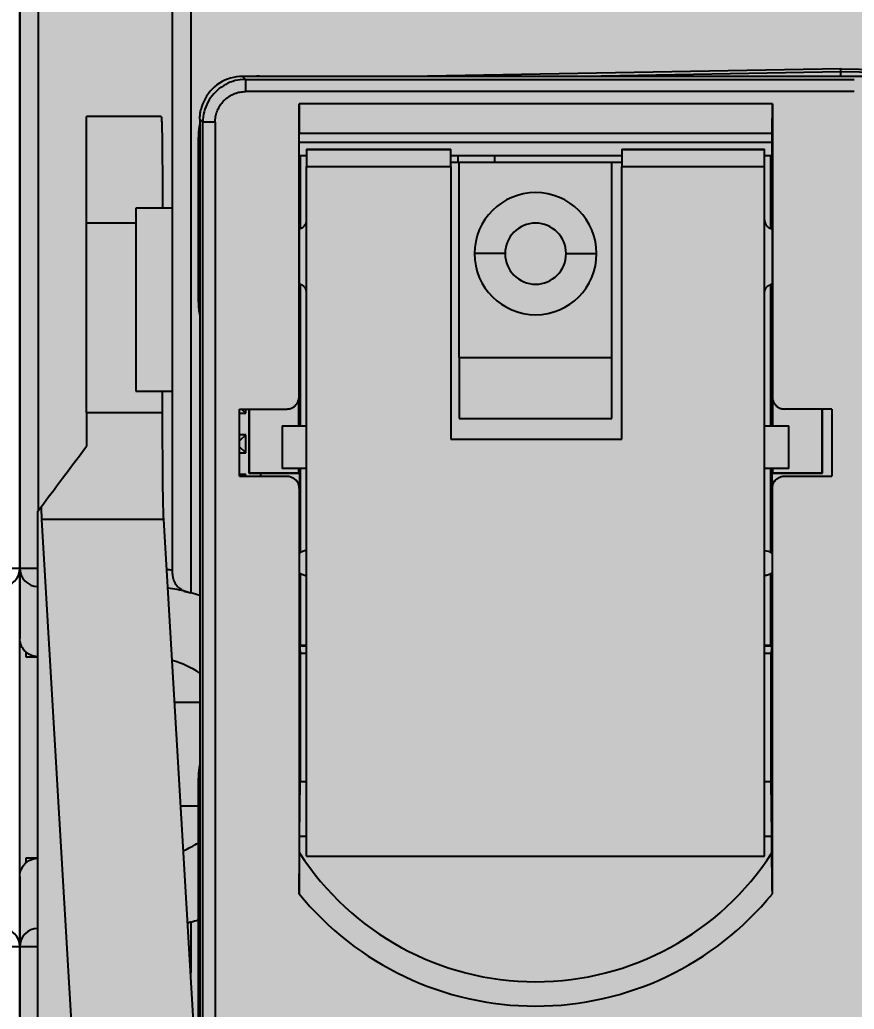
# Model space of a CAD drawing. Extents: x -20 to 1437, y -5898 to 436.
# Drawn here: x 941.94 to 955.61, y 73.53 to 89.74 of the extents above; entities that cross this region are included whole.
import ezdxf

# ---------------------------------------------------------------- set-up
doc = ezdxf.new("R2010")
doc.units = 0
doc.layers.add('MAIN-1', color=7, linetype='Continuous')
doc.layers.add('SYMS', color=7, linetype='Continuous')
doc.dimstyles.new('ISO-25', dxfattribs={"dimtxt": 2.5, "dimasz": 2.5, "dimexe": 1.25, "dimexo": 0.625, "dimtad": 1, "dimtxsty": 'Standard', "dimcen": 2.5, "dimadec": 0, "dimazin": 0, "dimtfac": 1, "dimtmove": 0, "dimatfit": 3, "dimfxl": 1, "dimarcsym": 0})

# ---------------------------------------------------------------- blocks, each defined once
blk = doc.blocks.new('*D43')
at = {"layer": 'Defpoints', "color": 0, "transparency": 16777216}
for p in [(1014.705, 432.767), (752.055, 274.435), (1014.705, -31.651)]:
    blk.add_point(p, dxfattribs=at)
at = {"layer": 'SYMS', "color": 0, "lineweight": -2, "transparency": 16777216}
for p, q in [((752.055, 275.06), (752.055, 434.017)), ((1014.705, -31.026), (1014.705, 434.017)), ((754.555, 432.767), (1012.205, 432.767))]:
    blk.add_line(p, q, dxfattribs=at)
at = {"layer": 'SYMS', "color": 0, "transparency": 16777216}
for points in [[(754.555, 433.183), (754.555, 432.35), (752.055, 432.767)], [(1012.205, 433.183), (1012.205, 432.35), (1014.705, 432.767)]]:
    blk.add_solid(points, dxfattribs=at)
at = {"layer": 'SYMS', "color": 0, "transparency": 16777216, "insert": (883.38, 434.85), "char_height": 2.5, "attachment_point": 5}
blk.add_mtext('262,65', dxfattribs=at)

msp = doc.modelspace()

# ---------------------------------------------------------------- hatches: boundary and pattern name
at = {"layer": 'SYMS', "true_color": 0x636466}
h = msp.add_hatch(color=251, dxfattribs=at)
h.dxf.hatch_style = 1
h.paths.add_polyline_path([(941.944, 38.159), (968.844, 38.159), (968.844, 117.159), (941.944, 117.159)])

# ---------------------------------------------------------------- linework, layer by layer
at = {"layer": 'MAIN-1'}
for p, q in [((941.944, 96.059), (941.944, 80.759)), ((941.944, 80.759), (941.944, 96.059)), ((942.244, 95.759), (942.244, 81.7)), ((944.444, 80.667), (944.444, 95.759)), ((944.744, 95.759), (944.744, 80.357)), ((955.394, 88.94), (948.318, 88.817)), ((955.394, 88.89), (951.165, 88.817)), ((955.394, 88.94), (955.393, 88.94)), ((955.393, 88.94), (955.394, 88.94)), ((955.394, 88.94), (955.394, 88.94)), ((955.394, 88.94), (955.394, 88.94)), ((955.394, 88.94), (955.395, 88.94)), ((955.395, 88.94), (955.394, 88.94)), ((955.394, 88.94), (955.394, 88.94)), ((955.394, 88.94), (955.394, 88.94)), ((955.394, 88.94), (955.394, 88.94)), ((955.394, 88.94), (955.394, 88.94)), ((955.394, 88.94), (955.394, 88.94)), ((955.394, 88.94), (955.394, 88.94)), ((955.394, 88.94), (962.469, 88.817)), ((955.394, 88.938), (955.394, 88.939)), ((955.394, 88.939), (955.394, 88.939)), ((955.394, 88.939), (955.394, 88.939)), ((955.394, 88.937), (955.394, 88.938)), ((955.394, 88.936), (955.394, 88.937)), ((955.394, 88.935), (955.394, 88.936)), ((955.394, 88.933), (955.394, 88.935)), ((955.394, 88.931), (955.394, 88.933)), ((955.394, 88.928), (955.394, 88.931)), ((955.394, 88.926), (955.394, 88.928)), ((955.394, 88.923), (955.394, 88.926)), ((955.394, 88.92), (955.394, 88.923)), ((955.394, 88.916), (955.394, 88.92)), ((955.394, 88.912), (955.394, 88.916)), ((955.394, 88.908), (955.394, 88.912)), ((955.394, 88.904), (955.394, 88.908)), ((955.394, 88.9), (955.394, 88.904)), ((955.394, 88.895), (955.394, 88.9)), ((955.394, 88.89), (955.394, 88.895)), ((955.394, 88.816), (955.394, 88.89)), ((959.622, 88.817), (955.394, 88.89)), ((945.173, 88.677), (945.134, 88.646)), ((945.214, 88.706), (945.173, 88.677)), ((945.257, 88.731), (945.214, 88.706)), ((945.302, 88.754), (945.257, 88.731)), ((945.316, 88.685), (945.28, 88.664)), ((945.348, 88.773), (945.302, 88.754)), ((945.353, 88.704), (945.316, 88.685)), ((945.396, 88.789), (945.348, 88.773)), ((945.392, 88.72), (945.353, 88.704)), ((945.431, 88.735), (945.392, 88.72)), ((945.444, 88.801), (945.396, 88.789)), ((945.472, 88.747), (945.431, 88.735)), ((945.493, 88.81), (945.444, 88.801)), ((945.513, 88.756), (945.472, 88.747)), ((945.543, 88.815), (945.493, 88.81)), ((945.556, 88.763), (945.513, 88.756)), ((945.594, 88.817), (945.543, 88.815)), ((945.599, 88.767), (945.556, 88.763)), ((945.642, 88.768), (945.594, 88.817)), ((955.394, 88.816), (945.594, 88.817)), ((945.642, 88.768), (945.599, 88.767)), ((945.642, 88.768), (955.611, 88.768)), ((945.642, 88.768), (945.642, 88.568)), ((945.869, 88.819), (948.439, 88.819)), ((965.194, 88.817), (955.394, 88.816)), ((945.033, 88.536), (945.004, 88.494)), ((945.064, 88.575), (945.033, 88.536)), ((945.098, 88.611), (945.064, 88.575)), ((945.121, 88.531), (945.094, 88.499)), ((945.134, 88.646), (945.098, 88.611)), ((945.15, 88.561), (945.121, 88.531)), ((945.18, 88.59), (945.15, 88.561)), ((945.212, 88.616), (945.18, 88.59)), ((945.245, 88.641), (945.212, 88.616)), ((945.28, 88.664), (945.245, 88.641)), ((945.387, 88.498), (945.406, 88.509)), ((945.406, 88.509), (945.427, 88.519)), ((945.427, 88.519), (945.447, 88.528)), ((945.447, 88.528), (945.468, 88.537)), ((945.468, 88.537), (945.489, 88.544)), ((945.489, 88.544), (945.51, 88.551)), ((945.51, 88.551), (945.532, 88.556)), ((945.532, 88.556), (945.553, 88.56)), ((945.553, 88.56), (945.575, 88.564)), ((945.575, 88.564), (945.597, 88.566)), ((945.597, 88.566), (945.62, 88.568)), ((945.62, 88.568), (945.642, 88.568)), ((955.611, 88.568), (945.642, 88.568)), ((944.938, 88.362), (944.922, 88.314)), ((944.956, 88.407), (944.938, 88.362)), ((944.979, 88.452), (944.956, 88.407)), ((945.004, 88.494), (944.979, 88.452)), ((945.007, 88.358), (944.99, 88.319)), ((945.026, 88.395), (945.007, 88.358)), ((945.047, 88.431), (945.026, 88.395)), ((945.069, 88.466), (945.047, 88.431)), ((945.094, 88.499), (945.069, 88.466)), ((945.225, 88.343), (945.238, 88.362)), ((945.238, 88.362), (945.251, 88.38)), ((945.251, 88.38), (945.266, 88.397)), ((945.266, 88.397), (945.281, 88.414)), ((945.281, 88.414), (945.297, 88.43)), ((945.297, 88.43), (945.314, 88.445)), ((945.314, 88.445), (945.331, 88.459)), ((945.331, 88.459), (945.349, 88.473)), ((945.349, 88.473), (945.367, 88.486)), ((945.367, 88.486), (945.387, 88.498)), ((946.517, 83.571), (946.517, 88.367)), ((954.27, 88.367), (946.517, 88.367)), ((946.517, 88.367), (946.522, 87.895)), ((954.265, 87.895), (954.27, 88.367)), ((954.27, 88.367), (954.27, 83.571)), ((944.896, 88.177), (944.898, 88.195)), ((944.898, 88.195), (944.9, 88.213)), ((944.9, 88.213), (944.903, 88.231)), ((944.903, 88.231), (944.906, 88.248)), ((944.906, 88.248), (944.91, 88.265)), ((944.922, 88.314), (944.91, 88.265)), ((944.955, 88.197), (944.948, 88.155)), ((944.964, 88.239), (944.955, 88.197)), ((944.976, 88.28), (944.964, 88.239)), ((944.99, 88.319), (944.976, 88.28)), ((945.155, 88.179), (945.16, 88.2)), ((945.16, 88.2), (945.167, 88.222)), ((945.167, 88.222), (945.174, 88.243)), ((945.174, 88.243), (945.182, 88.264)), ((945.182, 88.264), (945.192, 88.284)), ((945.192, 88.284), (945.202, 88.304)), ((945.202, 88.304), (945.213, 88.324)), ((945.213, 88.324), (945.225, 88.343)), ((944.261, 88.161), (943.039, 88.161)), ((943.039, 86.411), (943.039, 88.161)), ((944.261, 88.161), (944.262, 88.16)), ((944.262, 88.16), (944.262, 88.156)), ((944.262, 88.156), (944.263, 88.151)), ((944.263, 88.151), (944.264, 88.143)), ((944.264, 88.143), (944.265, 88.132)), ((944.265, 88.132), (944.265, 88.12)), ((944.265, 88.12), (944.266, 88.104)), ((944.266, 88.104), (944.267, 88.086)), ((944.267, 88.086), (944.268, 88.066)), ((944.268, 88.066), (944.269, 88.042)), ((944.269, 88.042), (944.269, 88.016)), ((944.894, 88.141), (944.895, 88.159)), ((944.894, 88.137), (944.894, 88.141)), ((944.894, 88.134), (944.894, 88.137)), ((944.894, 88.131), (944.894, 88.134)), ((944.894, 88.127), (944.894, 88.131)), ((944.894, 88.124), (944.894, 88.127)), ((944.894, 88.121), (944.894, 88.124)), ((944.894, 88.117), (944.894, 88.121)), ((944.894, 88.117), (944.894, 71.746)), ((944.894, 88.117), (944.943, 88.068)), ((944.895, 88.159), (944.896, 88.177)), ((944.944, 88.112), (944.943, 88.068)), ((944.943, 71.746), (944.943, 88.068)), ((945.143, 88.068), (944.943, 88.068)), ((944.948, 88.155), (944.944, 88.112)), ((945.143, 88.091), (945.145, 88.113)), ((945.143, 88.068), (945.143, 88.091)), ((945.143, 88.068), (945.143, 71.746)), ((945.145, 88.113), (945.147, 88.135)), ((945.147, 88.135), (945.15, 88.157)), ((945.15, 88.157), (945.155, 88.179)), ((944.269, 88.016), (944.27, 87.986)), ((944.27, 87.986), (944.271, 87.953)), ((944.271, 87.953), (944.272, 87.916)), ((944.272, 87.916), (944.273, 87.875)), ((944.273, 87.875), (944.273, 87.83)), ((946.522, 87.894), (946.522, 87.895)), ((946.522, 87.895), (946.522, 87.895)), ((946.522, 86.467), (946.522, 87.895)), ((946.522, 87.893), (946.522, 87.894)), ((946.522, 87.892), (946.522, 87.893)), ((946.522, 87.891), (946.522, 87.892)), ((946.522, 87.89), (946.522, 87.891)), ((946.522, 87.889), (946.522, 87.89)), ((946.522, 87.889), (954.265, 87.889)), ((954.265, 86.467), (954.265, 87.895)), ((954.265, 87.889), (954.265, 87.895)), ((944.273, 87.83), (944.274, 87.78)), ((944.274, 87.78), (944.275, 87.724)), ((944.275, 87.724), (944.276, 87.662)), ((944.869, 85.119), (944.869, 87.819)), ((946.522, 87.74), (954.265, 87.74)), ((944.276, 87.662), (944.277, 87.593)), ((944.277, 87.593), (944.277, 87.514)), ((946.642, 87.627), (949.002, 87.627)), ((946.642, 87.627), (946.642, 87.616)), ((949.002, 87.616), (946.642, 87.616)), ((946.642, 87.616), (946.642, 87.34)), ((949.002, 87.616), (949.002, 87.627)), ((949.002, 87.34), (949.002, 87.616)), ((951.802, 87.627), (954.142, 87.627)), ((951.802, 87.627), (951.802, 87.616)), ((954.142, 87.616), (951.802, 87.616)), ((951.802, 87.616), (951.802, 87.34)), ((954.142, 87.616), (954.142, 87.627)), ((954.142, 87.34), (954.142, 87.616)), ((944.277, 87.514), (944.278, 87.423)), ((944.278, 87.423), (944.279, 87.316)), ((946.642, 87.513), (946.523, 87.513)), ((946.523, 87.513), (946.523, 86.32)), ((946.544, 86.326), (946.544, 87.513)), ((951.802, 87.513), (949.002, 87.513)), ((949.002, 87.413), (949.142, 87.413)), ((949.119, 87.513), (949.119, 87.413)), ((949.142, 87.413), (951.642, 87.413)), ((949.142, 84.213), (949.142, 87.413)), ((949.719, 87.513), (949.719, 87.413)), ((951.642, 87.413), (951.802, 87.413)), ((951.642, 84.213), (951.642, 87.413)), ((954.265, 87.513), (954.142, 87.513)), ((954.244, 86.325), (954.244, 87.513)), ((954.265, 86.32), (954.265, 87.513)), ((944.279, 87.316), (944.28, 87.184)), ((946.642, 76.044), (946.642, 87.34)), ((946.642, 87.34), (949.002, 87.34)), ((949.002, 87.34), (949.002, 82.874)), ((951.802, 87.34), (954.142, 87.34)), ((951.802, 82.874), (951.802, 87.34)), ((954.142, 76.044), (954.142, 87.34)), ((944.28, 87.184), (944.281, 87.008)), ((944.281, 87.008), (944.282, 86.659)), ((944.444, 86.659), (943.844, 86.659)), ((943.844, 86.659), (943.844, 83.659)), ((943.844, 86.411), (943.039, 86.411)), ((943.039, 83.309), (943.039, 86.411)), ((946.522, 86.467), (946.522, 83.671)), ((946.624, 86.394), (946.627, 86.4)), ((946.627, 86.4), (946.63, 86.407)), ((946.63, 86.407), (946.632, 86.413)), ((946.632, 86.413), (946.635, 86.42)), ((946.635, 86.42), (946.637, 86.426)), ((946.637, 86.426), (946.639, 86.433)), ((946.639, 86.433), (946.64, 86.44)), ((946.64, 86.44), (946.641, 86.446)), ((946.641, 86.446), (946.642, 86.453)), ((946.642, 86.46), (946.642, 86.467)), ((946.642, 86.453), (946.642, 86.46)), ((954.142, 86.467), (954.143, 86.46)), ((954.143, 86.46), (954.143, 86.453)), ((954.143, 86.453), (954.144, 86.446)), ((954.144, 86.446), (954.145, 86.439)), ((954.145, 86.439), (954.147, 86.432)), ((954.147, 86.432), (954.148, 86.426)), ((954.148, 86.426), (954.15, 86.419)), ((954.15, 86.419), (954.153, 86.412)), ((954.153, 86.412), (954.156, 86.406)), ((954.156, 86.406), (954.159, 86.4)), ((954.159, 86.4), (954.162, 86.393)), ((954.265, 86.467), (954.265, 83.671)), ((946.522, 86.32), (946.528, 86.322)), ((946.528, 86.322), (946.535, 86.323)), ((946.535, 86.323), (946.541, 86.325)), ((946.541, 86.325), (946.548, 86.328)), ((946.548, 86.328), (946.554, 86.33)), ((946.554, 86.33), (946.56, 86.333)), ((946.56, 86.333), (946.566, 86.337)), ((946.566, 86.337), (946.572, 86.34)), ((946.572, 86.34), (946.578, 86.344)), ((946.578, 86.344), (946.583, 86.348)), ((946.583, 86.348), (946.589, 86.352)), ((946.589, 86.352), (946.594, 86.357)), ((946.594, 86.357), (946.599, 86.361)), ((946.599, 86.361), (946.604, 86.366)), ((946.604, 86.366), (946.608, 86.371)), ((946.608, 86.371), (946.612, 86.377)), ((946.612, 86.377), (946.616, 86.383)), ((946.616, 86.383), (946.62, 86.388)), ((946.62, 86.388), (946.624, 86.394)), ((954.162, 86.393), (954.165, 86.387)), ((954.165, 86.387), (954.169, 86.382)), ((954.169, 86.382), (954.173, 86.376)), ((954.173, 86.376), (954.178, 86.371)), ((954.178, 86.371), (954.182, 86.365)), ((954.182, 86.365), (954.187, 86.36)), ((954.187, 86.36), (954.192, 86.356)), ((954.192, 86.356), (954.198, 86.351)), ((954.198, 86.351), (954.203, 86.347)), ((954.203, 86.347), (954.209, 86.343)), ((954.209, 86.343), (954.214, 86.339)), ((954.214, 86.339), (954.22, 86.336)), ((954.22, 86.336), (954.227, 86.332)), ((954.227, 86.332), (954.233, 86.33)), ((954.233, 86.33), (954.239, 86.327)), ((954.239, 86.327), (954.246, 86.325)), ((954.246, 86.325), (954.252, 86.323)), ((954.252, 86.323), (954.259, 86.321)), ((954.259, 86.321), (954.265, 86.32)), ((949.892, 85.913), (949.392, 85.913)), ((950.892, 85.913), (951.392, 85.913)), ((946.528, 85.413), (946.522, 85.414)), ((946.535, 85.411), (946.528, 85.413)), ((946.541, 85.409), (946.535, 85.411)), ((946.548, 85.407), (946.541, 85.409)), ((946.544, 83.094), (946.544, 85.408)), ((946.554, 85.404), (946.548, 85.407)), ((946.56, 85.401), (946.554, 85.404)), ((946.566, 85.398), (946.56, 85.401)), ((946.572, 85.394), (946.566, 85.398)), ((946.578, 85.391), (946.572, 85.394)), ((946.583, 85.387), (946.578, 85.391)), ((946.589, 85.382), (946.583, 85.387)), ((946.594, 85.378), (946.589, 85.382)), ((946.599, 85.373), (946.594, 85.378)), ((946.604, 85.368), (946.599, 85.373)), ((946.608, 85.363), (946.604, 85.368)), ((946.612, 85.357), (946.608, 85.363)), ((946.616, 85.352), (946.612, 85.357)), ((946.62, 85.346), (946.616, 85.352)), ((946.624, 85.34), (946.62, 85.346)), ((946.627, 85.334), (946.624, 85.34)), ((946.63, 85.328), (946.627, 85.334)), ((946.632, 85.321), (946.63, 85.328)), ((946.635, 85.315), (946.632, 85.321)), ((946.637, 85.308), (946.635, 85.315)), ((946.639, 85.301), (946.637, 85.308)), ((946.64, 85.295), (946.639, 85.301)), ((946.641, 85.288), (946.64, 85.295)), ((946.642, 85.281), (946.641, 85.288)), ((946.642, 85.274), (946.642, 85.281)), ((946.642, 85.267), (946.642, 85.274)), ((954.142, 85.267), (954.143, 85.274)), ((954.143, 85.281), (954.144, 85.288)), ((954.143, 85.274), (954.143, 85.281)), ((954.144, 85.288), (954.145, 85.295)), ((954.145, 85.295), (954.147, 85.302)), ((954.147, 85.302), (954.148, 85.309)), ((954.148, 85.309), (954.15, 85.315)), ((954.15, 85.315), (954.153, 85.322)), ((954.153, 85.322), (954.156, 85.328)), ((954.156, 85.328), (954.159, 85.335)), ((954.159, 85.335), (954.162, 85.341)), ((954.162, 85.341), (954.165, 85.347)), ((954.165, 85.347), (954.169, 85.353)), ((954.169, 85.353), (954.173, 85.358)), ((954.173, 85.358), (954.178, 85.364)), ((954.178, 85.364), (954.182, 85.369)), ((954.182, 85.369), (954.187, 85.374)), ((954.187, 85.374), (954.192, 85.379)), ((954.192, 85.379), (954.198, 85.383)), ((954.198, 85.383), (954.203, 85.388)), ((954.203, 85.388), (954.209, 85.392)), ((954.209, 85.392), (954.214, 85.395)), ((954.214, 85.395), (954.22, 85.399)), ((954.22, 85.399), (954.227, 85.402)), ((954.227, 85.402), (954.233, 85.405)), ((954.233, 85.405), (954.239, 85.407)), ((954.239, 85.407), (954.246, 85.41)), ((954.244, 83.094), (954.244, 85.409)), ((954.246, 85.41), (954.252, 85.412)), ((954.252, 85.412), (954.259, 85.413)), ((954.259, 85.413), (954.265, 85.415)), ((949.142, 84.213), (949.142, 83.213)), ((949.142, 84.213), (951.642, 84.213)), ((951.642, 83.213), (951.642, 84.213)), ((943.844, 83.659), (944.444, 83.659)), ((944.282, 83.309), (944.282, 83.659)), ((946.522, 83.671), (946.517, 83.571)), ((946.522, 83.662), (946.517, 83.562)), ((946.522, 83.67), (946.522, 83.671)), ((946.522, 83.669), (946.522, 83.67)), ((946.522, 83.668), (946.522, 83.669)), ((946.522, 83.667), (946.522, 83.668)), ((946.522, 83.666), (946.522, 83.667)), ((946.522, 83.665), (946.522, 83.666)), ((954.27, 83.571), (954.265, 83.671)), ((954.265, 83.671), (954.265, 83.67)), ((954.265, 83.67), (954.265, 83.669)), ((954.265, 83.669), (954.265, 83.668)), ((954.265, 83.668), (954.266, 83.667)), ((954.266, 83.667), (954.266, 83.666)), ((954.266, 83.666), (954.266, 83.665)), ((954.266, 83.662), (954.27, 83.562)), ((946.497, 83.478), (946.502, 83.489)), ((946.502, 83.489), (946.506, 83.5)), ((946.506, 83.5), (946.51, 83.511)), ((946.51, 83.511), (946.513, 83.523)), ((946.513, 83.523), (946.515, 83.536)), ((946.515, 83.536), (946.517, 83.55)), ((946.516, 83.094), (946.516, 83.542)), ((946.517, 83.57), (946.517, 83.571)), ((946.517, 83.569), (946.517, 83.57)), ((946.517, 83.568), (946.517, 83.569)), ((946.517, 83.567), (946.517, 83.568)), ((946.517, 83.566), (946.517, 83.567)), ((946.517, 83.564), (946.517, 83.566)), ((946.517, 83.55), (946.517, 83.564)), ((954.27, 83.571), (954.27, 83.57)), ((954.27, 83.57), (954.27, 83.569)), ((954.27, 83.569), (954.27, 83.568)), ((954.27, 83.568), (954.27, 83.567)), ((954.27, 83.567), (954.27, 83.566)), ((954.27, 83.566), (954.27, 83.564)), ((954.27, 83.564), (954.271, 83.55)), ((954.271, 83.55), (954.272, 83.536)), ((954.272, 83.542), (954.272, 83.094)), ((954.272, 83.536), (954.275, 83.523)), ((954.275, 83.523), (954.278, 83.511)), ((954.278, 83.511), (954.281, 83.5)), ((954.281, 83.5), (954.286, 83.489)), ((954.286, 83.489), (954.291, 83.478)), ((945.544, 82.267), (945.544, 83.367)), ((945.544, 83.367), (946.317, 83.367)), ((945.644, 83.297), (945.573, 83.367)), ((945.644, 83.297), (945.644, 83.367)), ((945.695, 83.367), (945.695, 82.317)), ((945.701, 83.367), (945.701, 82.322)), ((946.317, 83.367), (946.332, 83.368)), ((946.332, 83.368), (946.346, 83.369)), ((946.346, 83.369), (946.359, 83.371)), ((946.359, 83.371), (946.372, 83.374)), ((946.372, 83.374), (946.383, 83.377)), ((946.383, 83.377), (946.394, 83.382)), ((946.394, 83.382), (946.405, 83.386)), ((946.405, 83.386), (946.415, 83.392)), ((946.415, 83.392), (946.424, 83.398)), ((946.424, 83.398), (946.433, 83.404)), ((946.433, 83.404), (946.442, 83.411)), ((946.442, 83.411), (946.45, 83.418)), ((946.45, 83.418), (946.457, 83.426)), ((946.457, 83.426), (946.465, 83.433)), ((946.465, 83.433), (946.472, 83.442)), ((946.472, 83.442), (946.479, 83.45)), ((946.479, 83.45), (946.485, 83.459)), ((946.485, 83.459), (946.491, 83.468)), ((946.491, 83.468), (946.497, 83.478)), ((954.291, 83.478), (954.296, 83.468)), ((954.296, 83.468), (954.302, 83.459)), ((954.302, 83.459), (954.309, 83.45)), ((954.309, 83.45), (954.315, 83.442)), ((954.315, 83.442), (954.322, 83.433)), ((954.322, 83.433), (954.33, 83.426)), ((954.33, 83.426), (954.338, 83.418)), ((954.338, 83.418), (954.346, 83.411)), ((954.346, 83.411), (954.354, 83.404)), ((954.354, 83.404), (954.363, 83.398)), ((954.363, 83.398), (954.373, 83.392)), ((954.373, 83.392), (954.382, 83.386)), ((954.382, 83.386), (954.393, 83.382)), ((954.393, 83.382), (954.404, 83.377)), ((954.404, 83.377), (954.416, 83.374)), ((954.416, 83.374), (954.428, 83.371)), ((954.428, 83.371), (954.441, 83.369)), ((954.441, 83.369), (954.455, 83.368)), ((954.455, 83.368), (954.47, 83.367)), ((955.244, 83.367), (954.47, 83.367)), ((955.087, 82.322), (955.087, 83.367)), ((955.094, 82.315), (955.094, 83.367)), ((955.244, 83.367), (955.244, 82.267)), ((943.039, 83.309), (944.282, 83.309)), ((943.039, 83.309), (943.039, 82.761)), ((944.282, 83.183), (944.282, 83.309)), ((944.282, 83.065), (944.282, 83.183)), ((945.544, 83.297), (945.644, 83.297)), ((949.142, 83.213), (951.642, 83.213)), ((944.283, 82.955), (944.282, 83.065)), ((946.242, 83.094), (946.642, 83.094)), ((946.242, 83.094), (946.242, 82.394)), ((954.142, 83.094), (954.542, 83.094)), ((954.542, 82.394), (954.542, 83.094)), ((944.283, 82.85), (944.283, 82.955)), ((944.283, 82.751), (944.283, 82.85)), ((945.644, 82.947), (945.544, 82.947)), ((945.644, 82.947), (945.544, 82.847)), ((945.644, 82.647), (945.644, 82.947)), ((949.002, 82.874), (951.802, 82.874)), ((942.919, 82.6), (942.978, 82.679)), ((942.978, 82.679), (943.039, 82.761)), ((944.284, 82.657), (944.283, 82.751)), ((945.644, 82.647), (945.544, 82.747)), ((942.804, 82.447), (942.861, 82.523)), ((942.861, 82.523), (942.919, 82.6)), ((944.284, 82.567), (944.284, 82.657)), ((944.285, 82.481), (944.284, 82.567)), ((945.544, 82.647), (945.644, 82.647)), ((942.696, 82.303), (942.75, 82.374)), ((942.75, 82.374), (942.804, 82.447)), ((944.285, 82.398), (944.285, 82.481)), ((944.286, 82.32), (944.285, 82.398)), ((946.642, 82.394), (946.242, 82.394)), ((946.516, 82.322), (946.516, 82.394)), ((946.544, 81.018), (946.544, 82.394)), ((954.542, 82.394), (954.142, 82.394)), ((954.244, 81.017), (954.244, 82.394)), ((954.272, 82.394), (954.272, 82.322)), ((942.594, 82.167), (942.644, 82.234)), ((942.644, 82.234), (942.696, 82.303)), ((944.287, 82.244), (944.286, 82.32)), ((944.287, 82.173), (944.287, 82.244)), ((945.644, 82.297), (945.544, 82.297)), ((945.544, 82.267), (946.317, 82.267)), ((945.644, 82.297), (945.614, 82.267)), ((945.644, 82.267), (945.644, 82.297)), ((945.695, 82.317), (945.701, 82.322)), ((945.695, 82.317), (945.894, 82.317)), ((945.701, 82.322), (946.516, 82.322)), ((945.894, 82.267), (945.894, 82.317)), ((945.894, 82.316), (946.523, 82.315)), ((946.317, 82.267), (946.335, 82.267)), ((946.335, 82.267), (946.351, 82.265)), ((946.351, 82.265), (946.367, 82.262)), ((946.367, 82.262), (946.381, 82.258)), ((946.381, 82.258), (946.394, 82.253)), ((946.394, 82.253), (946.407, 82.247)), ((946.407, 82.247), (946.419, 82.241)), ((946.419, 82.241), (946.429, 82.234)), ((946.429, 82.234), (946.44, 82.226)), ((946.44, 82.226), (946.45, 82.217)), ((946.45, 82.217), (946.459, 82.209)), ((946.459, 82.209), (946.468, 82.199)), ((946.463, 82.204), (946.459, 82.209)), ((946.474, 82.197), (946.465, 82.206)), ((946.468, 82.199), (946.476, 82.189)), ((946.483, 82.188), (946.474, 82.197)), ((946.476, 82.189), (946.484, 82.179)), ((946.49, 82.178), (946.483, 82.188)), ((946.523, 82.315), (946.516, 82.322)), ((946.523, 82.315), (946.523, 81.004)), ((954.265, 82.315), (954.272, 82.322)), ((954.265, 81.003), (954.265, 82.315)), ((954.265, 82.315), (955.094, 82.315)), ((954.272, 82.322), (955.087, 82.322)), ((954.305, 82.188), (954.297, 82.178)), ((954.313, 82.197), (954.305, 82.188)), ((954.307, 82.184), (954.314, 82.193)), ((954.322, 82.206), (954.313, 82.197)), ((954.314, 82.193), (954.321, 82.201)), ((954.321, 82.201), (954.328, 82.209)), ((954.328, 82.209), (954.324, 82.204)), ((954.328, 82.209), (954.336, 82.216)), ((954.336, 82.216), (954.344, 82.223)), ((954.344, 82.223), (954.353, 82.23)), ((954.353, 82.23), (954.362, 82.237)), ((954.362, 82.237), (954.371, 82.242)), ((954.371, 82.242), (954.381, 82.248)), ((954.381, 82.248), (954.392, 82.253)), ((954.392, 82.253), (954.403, 82.257)), ((954.403, 82.257), (954.415, 82.26)), ((954.415, 82.26), (954.428, 82.263)), ((954.428, 82.263), (954.441, 82.265)), ((954.441, 82.265), (954.455, 82.267)), ((954.455, 82.267), (954.47, 82.267)), ((954.47, 82.267), (955.244, 82.267)), ((955.094, 82.315), (955.087, 82.322)), ((942.454, 81.98), (942.499, 82.04)), ((942.499, 82.04), (942.546, 82.102)), ((942.546, 82.102), (942.594, 82.167)), ((944.288, 82.104), (944.287, 82.173)), ((944.289, 82.04), (944.288, 82.104)), ((944.29, 81.978), (944.289, 82.04)), ((946.484, 82.179), (946.491, 82.168)), ((946.497, 82.167), (946.49, 82.178)), ((946.491, 82.168), (946.498, 82.156)), ((946.503, 82.156), (946.497, 82.167)), ((946.498, 82.156), (946.503, 82.144)), ((946.508, 82.144), (946.503, 82.156)), ((946.503, 82.144), (946.508, 82.131)), ((946.512, 82.132), (946.508, 82.144)), ((946.508, 82.131), (946.512, 82.116)), ((946.516, 82.119), (946.512, 82.132)), ((946.512, 82.116), (946.515, 82.101)), ((946.515, 82.101), (946.517, 82.085)), ((946.518, 82.106), (946.516, 82.119)), ((946.517, 82.085), (946.517, 82.067)), ((946.517, 82.067), (946.522, 82.063)), ((946.517, 82.067), (946.517, 75.426)), ((946.52, 82.092), (946.518, 82.106)), ((946.521, 82.078), (946.52, 82.092)), ((946.522, 82.063), (946.521, 82.078)), ((946.522, 82.063), (946.522, 79.614)), ((954.266, 82.078), (954.265, 82.063)), ((954.265, 82.063), (954.27, 82.067)), ((954.265, 82.063), (954.265, 79.614)), ((954.267, 82.092), (954.266, 82.078)), ((954.269, 82.106), (954.267, 82.092)), ((954.272, 82.119), (954.269, 82.106)), ((954.27, 82.082), (954.272, 82.096)), ((954.27, 82.067), (954.27, 82.082)), ((954.27, 75.426), (954.27, 82.067)), ((954.275, 82.132), (954.272, 82.119)), ((954.272, 82.096), (954.274, 82.109)), ((954.274, 82.109), (954.277, 82.122)), ((954.28, 82.144), (954.275, 82.132)), ((954.277, 82.122), (954.28, 82.134)), ((954.285, 82.156), (954.28, 82.144)), ((954.28, 82.134), (954.284, 82.145)), ((954.284, 82.145), (954.289, 82.156)), ((954.291, 82.167), (954.285, 82.156)), ((954.289, 82.156), (954.295, 82.166)), ((954.297, 82.178), (954.291, 82.167)), ((954.295, 82.166), (954.3, 82.175)), ((954.3, 82.175), (954.307, 82.184)), ((942.33, 81.815), (942.369, 81.867)), ((942.369, 81.867), (942.41, 81.922)), ((942.41, 81.922), (942.454, 81.98)), ((944.291, 81.92), (944.29, 81.978)), ((944.291, 81.866), (944.291, 81.92)), ((944.292, 81.815), (944.291, 81.866)), ((942.239, 81.694), (942.293, 81.766)), ((942.293, 81.766), (942.33, 81.815)), ((942.293, 81.766), (942.294, 81.73)), ((942.294, 81.73), (942.295, 81.698)), ((944.293, 81.768), (944.292, 81.815)), ((944.295, 81.724), (944.293, 81.768)), ((944.296, 81.684), (944.295, 81.724)), ((942.239, 71.163), (942.239, 81.694)), ((942.295, 81.698), (942.296, 81.669)), ((942.296, 81.669), (942.297, 81.643)), ((942.297, 81.643), (942.298, 81.621)), ((942.298, 81.621), (942.299, 81.602)), ((942.299, 81.602), (942.3, 81.586)), ((942.3, 81.586), (942.301, 81.574)), ((942.301, 81.574), (942.301, 81.566)), ((942.301, 81.566), (942.302, 81.561)), ((942.302, 81.561), (942.303, 81.559)), ((942.885, 71.741), (942.303, 81.559)), ((944.304, 81.559), (942.303, 81.559)), ((944.297, 81.649), (944.296, 81.684)), ((944.298, 81.618), (944.297, 81.649)), ((944.299, 81.593), (944.298, 81.618)), ((944.301, 81.575), (944.299, 81.593)), ((944.302, 81.563), (944.301, 81.575)), ((944.304, 81.559), (944.302, 81.563)), ((944.885, 71.746), (944.304, 81.559)), ((941.644, 80.759), (941.944, 80.759)), ((941.944, 80.759), (941.944, 79.609)), ((941.944, 79.609), (941.944, 80.759)), ((941.944, 80.759), (942.239, 80.759)), ((944.444, 80.667), (944.445, 80.642)), ((944.445, 80.642), (944.448, 80.618)), ((944.448, 80.618), (944.452, 80.595)), ((944.452, 80.595), (944.459, 80.572)), ((944.459, 80.572), (944.467, 80.55)), ((946.523, 80.684), (946.523, 79.596)), ((946.544, 79.501), (946.544, 80.67)), ((954.244, 79.501), (954.244, 80.672)), ((954.265, 79.597), (954.265, 80.686)), ((944.467, 80.55), (944.477, 80.529)), ((944.477, 80.529), (944.488, 80.509)), ((944.488, 80.509), (944.501, 80.491)), ((944.501, 80.491), (944.514, 80.474)), ((944.514, 80.474), (944.528, 80.458)), ((944.528, 80.458), (944.543, 80.444)), ((944.543, 80.444), (944.558, 80.431)), ((944.558, 80.431), (944.574, 80.42)), ((944.574, 80.42), (944.59, 80.409)), ((944.59, 80.409), (944.606, 80.401)), ((944.606, 80.401), (944.622, 80.393)), ((944.622, 80.393), (944.638, 80.386)), ((944.638, 80.386), (944.655, 80.38)), ((944.655, 80.38), (944.671, 80.376)), ((944.671, 80.376), (944.681, 80.373)), ((944.681, 80.373), (944.692, 80.371)), ((944.692, 80.371), (944.702, 80.368)), ((944.702, 80.368), (944.712, 80.365)), ((944.712, 80.365), (944.723, 80.362)), ((944.723, 80.362), (944.733, 80.36)), ((944.733, 80.36), (944.744, 80.357)), ((941.944, 79.59), (941.944, 79.609)), ((946.522, 79.614), (946.534, 79.367)), ((954.265, 79.614), (954.253, 79.367)), ((941.946, 79.572), (941.944, 79.59)), ((941.949, 79.553), (941.946, 79.572)), ((941.953, 79.535), (941.949, 79.553)), ((941.958, 79.517), (941.953, 79.535)), ((941.964, 79.5), (941.958, 79.517)), ((941.971, 79.484), (941.964, 79.5)), ((941.979, 79.468), (941.971, 79.484)), ((941.988, 79.453), (941.979, 79.468)), ((941.997, 79.438), (941.988, 79.453)), ((942.007, 79.425), (941.997, 79.438)), ((946.528, 79.486), (946.544, 79.501)), ((946.642, 79.48), (946.528, 79.48)), ((946.544, 79.501), (946.642, 79.501)), ((954.142, 79.501), (954.244, 79.501)), ((954.259, 79.48), (954.142, 79.48)), ((954.259, 79.486), (954.244, 79.501)), ((942.018, 79.412), (942.007, 79.425)), ((942.029, 79.4), (942.018, 79.412)), ((942.04, 79.389), (942.029, 79.4)), ((942.051, 79.379), (942.04, 79.389)), ((942.044, 79.385), (942.044, 79.309)), ((942.044, 79.309), (942.239, 79.309)), ((942.063, 79.369), (942.051, 79.379)), ((942.075, 79.361), (942.063, 79.369)), ((942.088, 79.353), (942.075, 79.361)), ((942.1, 79.346), (942.088, 79.353)), ((942.113, 79.339), (942.1, 79.346)), ((942.125, 79.333), (942.113, 79.339)), ((942.138, 79.328), (942.125, 79.333)), ((942.15, 79.324), (942.138, 79.328)), ((942.163, 79.32), (942.15, 79.324)), ((942.176, 79.317), (942.163, 79.32)), ((942.188, 79.314), (942.176, 79.317)), ((942.201, 79.312), (942.188, 79.314)), ((942.214, 79.31), (942.201, 79.312)), ((942.227, 79.309), (942.214, 79.31)), ((942.239, 79.309), (942.227, 79.309)), ((946.534, 79.367), (946.534, 77.267)), ((946.534, 79.367), (946.642, 79.367)), ((954.142, 79.367), (954.253, 79.367)), ((954.253, 77.267), (954.253, 79.367)), ((944.894, 78.559), (944.481, 78.559)), ((944.869, 73.119), (944.869, 77.319)), ((946.526, 76.367), (946.534, 77.267)), ((946.534, 77.267), (946.642, 77.267)), ((954.142, 77.267), (954.253, 77.267)), ((954.261, 76.367), (954.253, 77.267)), ((944.869, 76.859), (944.582, 76.859)), ((946.526, 76.094), (946.526, 76.367)), ((946.526, 76.367), (946.642, 76.367)), ((954.142, 76.367), (954.261, 76.367)), ((954.261, 76.094), (954.261, 76.367)), ((946.525, 75.999), (946.526, 76.094)), ((946.642, 76.044), (954.142, 76.044)), ((954.262, 75.999), (954.261, 76.094)), ((941.98, 75.851), (941.99, 75.869)), ((941.99, 75.869), (942.001, 75.885)), ((942.001, 75.885), (942.013, 75.9)), ((942.013, 75.9), (942.025, 75.914)), ((942.025, 75.914), (942.038, 75.927)), ((942.038, 75.927), (942.052, 75.939)), ((942.239, 76.009), (942.044, 76.009)), ((942.044, 76.009), (942.044, 75.933)), ((942.052, 75.939), (942.065, 75.95)), ((942.065, 75.95), (942.079, 75.96)), ((942.079, 75.96), (942.093, 75.969)), ((942.093, 75.969), (942.108, 75.976)), ((942.108, 75.976), (942.122, 75.983)), ((942.122, 75.983), (942.137, 75.989)), ((942.137, 75.989), (942.151, 75.994)), ((942.151, 75.994), (942.166, 75.999)), ((942.166, 75.999), (942.181, 76.002)), ((942.181, 76.002), (942.195, 76.005)), ((942.195, 76.005), (942.21, 76.007)), ((942.21, 76.007), (942.225, 76.008)), ((942.225, 76.008), (942.239, 76.009)), ((946.523, 75.808), (946.524, 75.903)), ((946.524, 75.903), (946.525, 75.999)), ((954.263, 75.903), (954.262, 75.999)), ((954.265, 75.808), (954.263, 75.903)), ((941.944, 75.731), (941.947, 75.752)), ((941.944, 75.709), (941.944, 75.731)), ((941.944, 75.709), (941.944, 74.559)), ((941.944, 74.559), (941.944, 75.709)), ((941.947, 75.752), (941.951, 75.773)), ((941.951, 75.773), (941.956, 75.794)), ((941.956, 75.794), (941.963, 75.814)), ((941.963, 75.814), (941.971, 75.833)), ((941.971, 75.833), (941.98, 75.851)), ((946.52, 75.617), (946.521, 75.713)), ((946.521, 75.713), (946.523, 75.808)), ((954.266, 75.713), (954.265, 75.808)), ((954.267, 75.617), (954.266, 75.713)), ((946.519, 75.522), (946.52, 75.617)), ((954.269, 75.522), (954.267, 75.617)), ((946.517, 75.426), (946.519, 75.522)), ((954.27, 75.426), (954.269, 75.522)), ((944.703, 74.95), (944.695, 74.948)), ((944.711, 74.952), (944.703, 74.95)), ((944.719, 74.955), (944.711, 74.952)), ((944.727, 74.957), (944.719, 74.955)), ((944.736, 74.959), (944.727, 74.957)), ((944.744, 74.961), (944.736, 74.959)), ((944.744, 74.961), (944.744, 74.125)), ((941.944, 74.559), (941.644, 74.559)), ((941.944, 74.559), (941.944, 56.959)), ((941.944, 56.959), (941.944, 74.559)), ((942.239, 74.559), (941.944, 74.559))]:
    msp.add_line(p, q, dxfattribs=at)
for centre, radius, start, end in [((945.869, 87.819), 1, 90, 93.4734), ((945.869, 87.819), 1, 167.1614, 180), ((950.392, 85.913), 1, 0, 180), ((950.392, 85.913), 0.5, 0, 180), ((950.392, 85.913), 1, 180, 0), ((950.392, 85.913), 0.5, 180, 0), ((945.869, 85.119), 1, 180, 192.8386), ((946.642, 80.844), 0.2, 90, 127.0982), ((954.142, 80.844), 0.2, 52.0488, 90), ((941.644, 80.759), 0.3, 270, 0), ((942.244, 80.759), 0.3, 180, 269.1562), ((943.994, 77.659), 3.1, 81.6534, 83.3597), ((946.642, 80.844), 0.2, 232.9018, 270), ((954.142, 80.844), 0.2, 270, 307.9512), ((943.994, 77.659), 2.8, 76.003, 82.2722), ((943.994, 77.659), 2.8, 71.2509, 74.4629), ((943.994, 77.659), 1.65, 56.9443, 74.2912), ((945.869, 77.319), 1, 167.1614, 180), ((943.994, 77.659), 1.65, 292.4854, 302.0259), ((950.394, 78.585), 4.6, 212.7805, 327.2195), ((950.394, 78.585), 5, 219.1732, 320.8268), ((943.994, 77.659), 2.8, 285.537, 288.21), ((941.644, 74.559), 0.3, 0, 90), ((942.244, 74.559), 0.3, 90.8438, 180)]:
    msp.add_arc(centre, radius, start, end, dxfattribs=at)
at = {"layer": 'SYMS'}
msp.add_lwpolyline([(941.944, 117.159), (968.844, 117.159), (968.844, 38.159), (941.944, 38.159)], close=True, dxfattribs=at)

# ---------------------------------------------------------------- dimensions: what is measured, and where the dimension line sits
dim = msp.add_linear_dim(base=(1014.705, 432.767), p1=(752.055, 274.435), p2=(1014.705, -31.651), dimstyle='ISO-25', dxfattribs=at)
dim.commit()
dim.dimension.update_dxf_attribs({"geometry": '*D43', "text_midpoint": (883.38, 434.85)})

doc.saveas('drawing.dxf')
